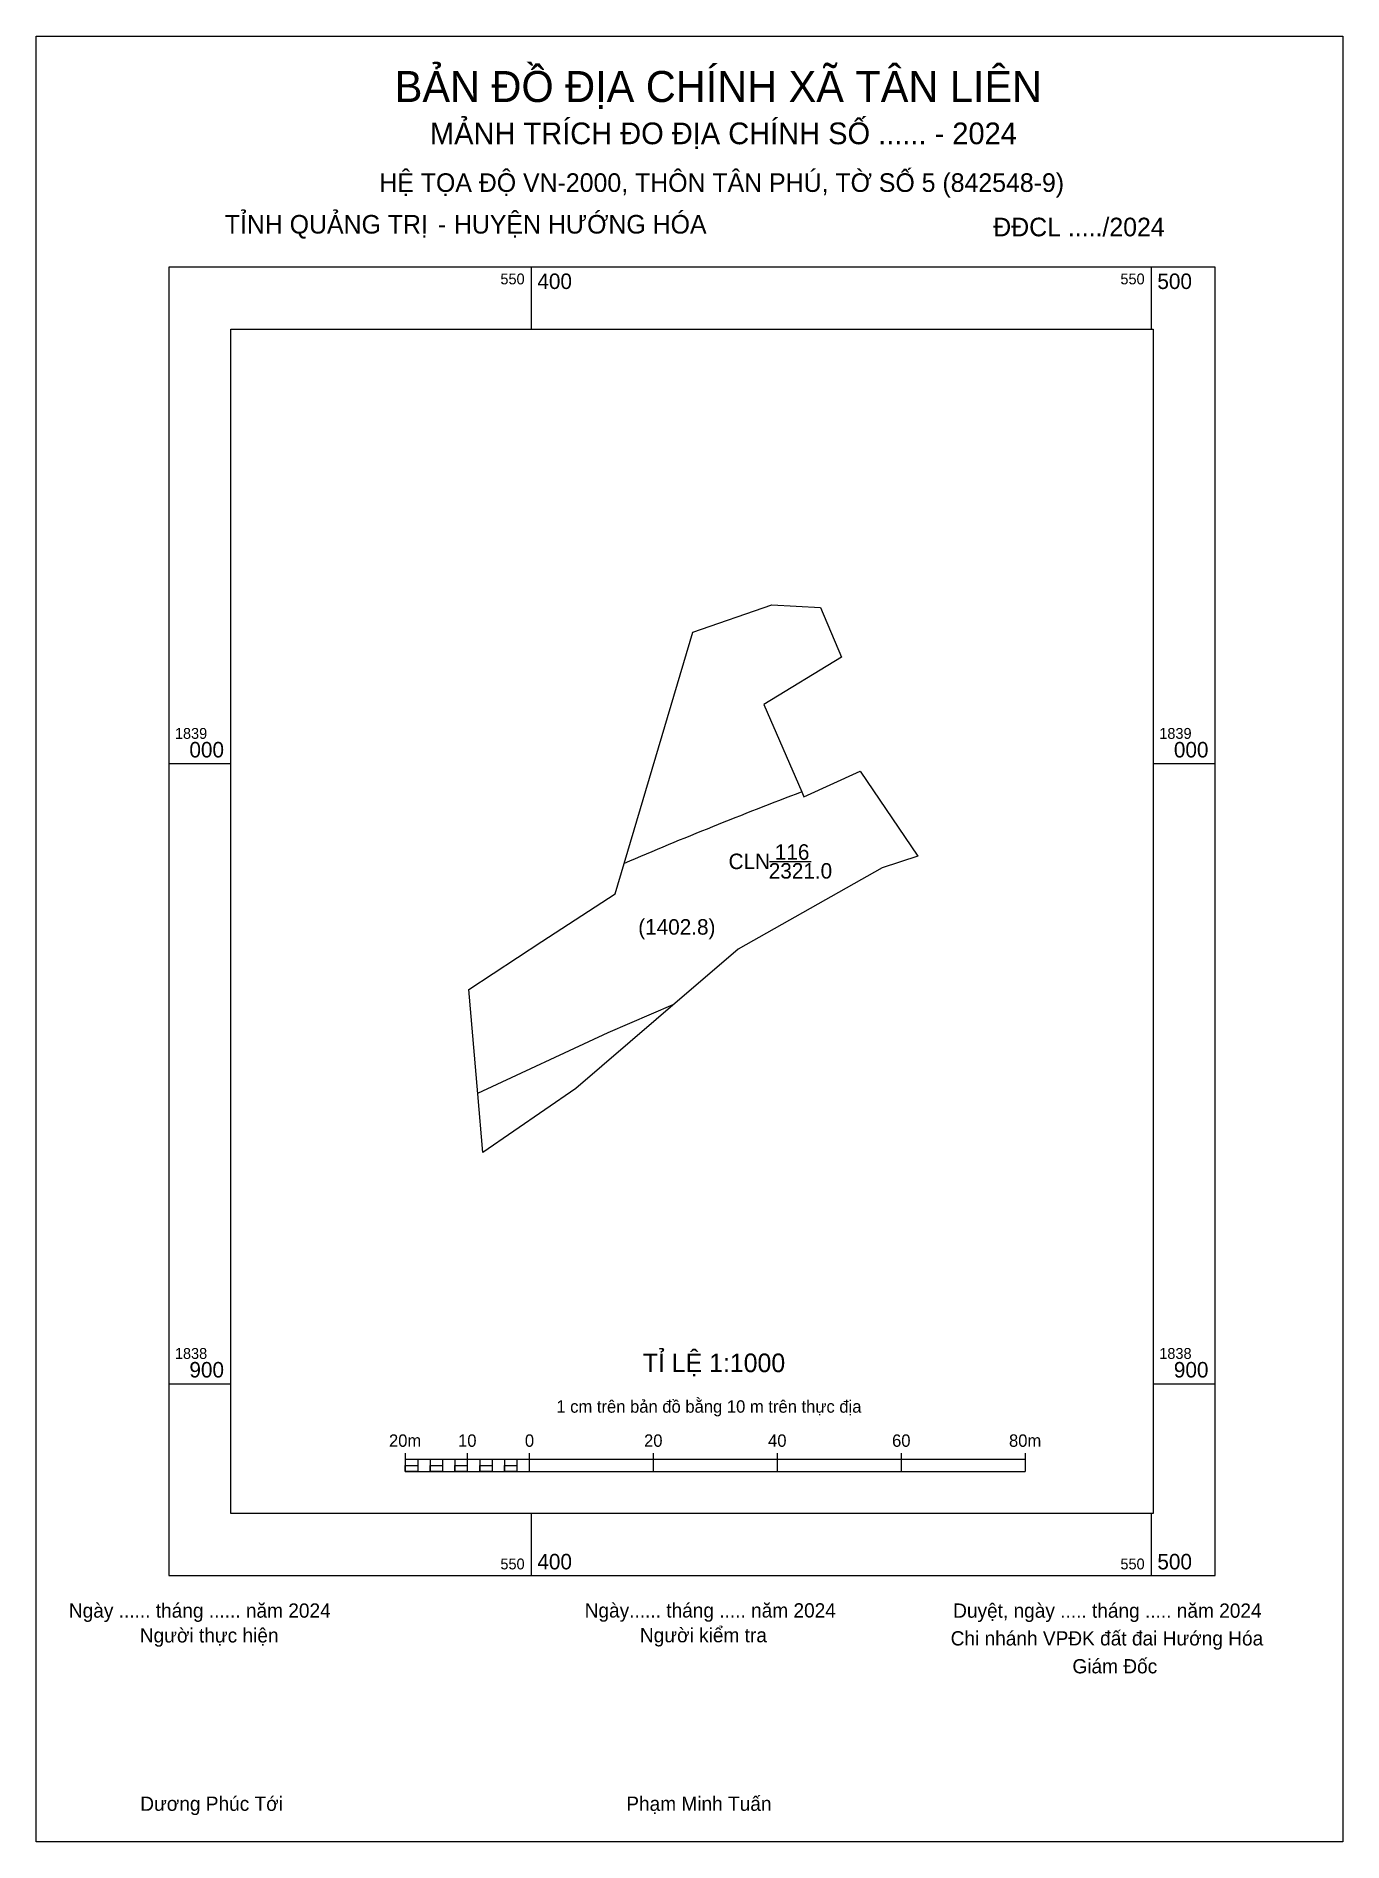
# Model space of a CAD drawing. Extents: x 550320 to 550531, y 1838826 to 1839117.
import ezdxf

# ---------------------------------------------------------------- set-up
doc = ezdxf.new("R2010")
doc.units = 0
for name, color, linetype in [('Level 1', 7, 'Continuous'), ('Level 10', 7, 'Continuous'), ('Level 2', 7, 'Continuous'), ('Level 55', 7, 'Continuous'), ('Level 6', 7, 'Continuous'), ('Level 62', 7, 'Continuous'), ('Level 63', 7, 'Continuous')]:
    doc.layers.add(name, color=color, linetype=linetype)

msp = doc.modelspace()

# ---------------------------------------------------------------- linework, layer by layer
at = {"layer": 'Level 1'}
for p, q in [((550320.16, 1839117.34), (550320.16, 1839117.34)), ((550530.92, 1838826.1), (550530.92, 1838826.1))]:
    msp.add_line(p, q, dxfattribs=at)
at = {"layer": 'Level 10'}
msp.add_lwpolyline([(550392.2, 1838937.29), (550391.38, 1838946.77), (550389.93, 1838963.57), (550401.73, 1838971.29), (550413.53, 1838979.01), (550426.08, 1839021.18), (550438.83, 1839025.63), (550446.66, 1839025.17), (550450.07, 1839017.19), (550437.54, 1839009.54), (550443.65, 1838995.44), (550444, 1838994.64), (550453.06, 1838998.77), (550462.35, 1838985.09), (550456.63, 1838983.17), (550433.37, 1838970.09), (550420.16, 1838958.75), (550407.19, 1838947.62)], close=True, dxfattribs=at)
at = {"layer": 'Level 2'}
msp.add_lwpolyline([(550320.15, 1839117.34), (550530.92, 1839117.34), (550530.92, 1838826.1), (550320.15, 1838826.1)], close=True, dxfattribs=at)
at = {"layer": 'Level 55'}
msp.add_line((550438.43, 1838984.23), (550445.17, 1838984.23), dxfattribs=at)
at = {"layer": 'Level 6'}
for p, q in [((550412.44, 1838956.62), (550422.93, 1838961.13)), ((550391.38, 1838946.84), (550412.44, 1838956.62))]:
    msp.add_line(p, q, dxfattribs=at)
msp.add_arc((550713.63, 1838282.87), 762, 110.75084, 113.07385, dxfattribs=at)
at = {"layer": 'Level 62'}
msp.add_lwpolyline([(550351.54, 1839070.05), (550500.31, 1839070.05), (550500.31, 1838879.05), (550351.54, 1838879.05)], close=True, dxfattribs=at)
at = {"layer": 'Level 63'}
for p, q in [((550320.15, 1839112.34), (550320.15, 1839117.34)), ((550320.15, 1839117.34), (550325.15, 1839117.34)), ((550320.15, 1839112.34), (550320.15, 1839117.34)), ((550320.15, 1839117.34), (550325.15, 1839117.34)), ((550525.92, 1839117.34), (550530.92, 1839117.34)), ((550525.92, 1839117.34), (550530.92, 1839117.34)), ((550530.92, 1839117.34), (550530.92, 1839112.34)), ((550530.92, 1839117.34), (550530.92, 1839112.34)), ((550320.15, 1839112.34), (550320.15, 1839112.34)), ((550320.15, 1839112.34), (550320.15, 1839112.34)), ((550400, 1839080.05), (550400, 1839070.05)), ((550500, 1839080.05), (550500, 1839070.05)), ((550341.54, 1839000), (550351.54, 1839000)), ((550500.31, 1839000), (550510.31, 1839000)), ((550341.54, 1838900), (550351.54, 1838900)), ((550500.31, 1838900), (550510.31, 1838900)), ((550379.7, 1838888.82), (550379.7, 1838885.82)), ((550379.7, 1838887.82), (550479.7, 1838887.82)), ((550381.7, 1838887.82), (550381.7, 1838885.82)), ((550383.7, 1838887.82), (550383.7, 1838885.82)), ((550385.7, 1838887.82), (550385.7, 1838885.82)), ((550387.7, 1838887.82), (550387.7, 1838885.82)), ((550389.7, 1838888.82), (550389.7, 1838885.82)), ((550389.7, 1838887.82), (550389.7, 1838885.82)), ((550391.7, 1838887.82), (550391.7, 1838885.82)), ((550393.7, 1838887.82), (550393.7, 1838885.82)), ((550395.7, 1838887.82), (550395.7, 1838885.82)), ((550397.7, 1838887.82), (550397.7, 1838885.82)), ((550399.7, 1838888.82), (550399.7, 1838885.82)), ((550399.7, 1838887.82), (550399.7, 1838885.82)), ((550419.7, 1838888.82), (550419.7, 1838885.82)), ((550439.7, 1838888.82), (550439.7, 1838885.82)), ((550459.7, 1838888.82), (550459.7, 1838885.82)), ((550479.7, 1838888.82), (550479.7, 1838885.82)), ((550379.7, 1838885.82), (550479.7, 1838885.82)), ((550400, 1838879.05), (550400, 1838869.05)), ((550500, 1838879.05), (550500, 1838869.05)), ((550320.15, 1838826.1), (550320.15, 1838831.1)), ((550320.15, 1838826.1), (550320.15, 1838831.1)), ((550530.92, 1838831.1), (550530.92, 1838826.1)), ((550530.92, 1838831.1), (550530.92, 1838826.1)), ((550325.15, 1838826.1), (550320.15, 1838826.1)), ((550325.15, 1838826.1), (550320.15, 1838826.1)), ((550530.92, 1838826.1), (550525.92, 1838826.1)), ((550530.92, 1838826.1), (550525.92, 1838826.1))]:
    msp.add_line(p, q, dxfattribs=at)
for points in [[(550341.54, 1839080.05), (550341.54, 1838869.05), (550510.31, 1838869.05), (550510.31, 1839080.05)], [(550379.7, 1838886.82), (550381.7, 1838886.82), (550381.7, 1838885.82), (550379.7, 1838885.82)], [(550379.7, 1838886.82), (550381.7, 1838886.82), (550381.7, 1838885.82), (550379.7, 1838885.82)], [(550383.7, 1838886.82), (550385.7, 1838886.82), (550385.7, 1838885.82), (550383.7, 1838885.82)], [(550387.7, 1838886.82), (550389.7, 1838886.82), (550389.7, 1838885.82), (550387.7, 1838885.82)], [(550391.7, 1838886.82), (550393.7, 1838886.82), (550393.7, 1838885.82), (550391.7, 1838885.82)], [(550395.7, 1838886.82), (550397.7, 1838886.82), (550397.7, 1838885.82), (550395.7, 1838885.82)]]:
    msp.add_lwpolyline(points, close=True, dxfattribs=at)

# ---------------------------------------------------------------- texts
at = {"layer": 'Level 1'}
for s, p in [('CLN', (550431.84, 1838982.99)), ('116', (550439.3, 1838984.5)), ('2321.0', (550438.32, 1838981.46)), ('(1402.8)', (550417.27, 1838972.42))]:
    msp.add_text(s, height=2.5, dxfattribs=at).set_placement(p)
at = {"layer": 'Level 6'}
for s, p in [('HỆ TỌA ÐỘ VN-2000, THÔN TÂN PHÚ, TỜ SỐ 5 (842548-9)', (550375.51, 1839092.21)), ('TỈ LỆ 1:1000', (550418, 1838901.86))]:
    msp.add_text(s, height=3, dxfattribs=at).set_placement(p)
at = {"layer": 'Level 63'}
for s, height, p in [('BẢN ĐỒ ĐỊA CHÍNH XÃ TÂN LIÊN', 5, (550378, 1839106.71)), ('MẢNH TRÍCH ĐO ĐỊA CHÍNH SỐ ...... - 2024', 3.5, (550383.68, 1839099.9)), ('TỈNH QUẢNG TRỊ', 3, (550350.58, 1839085.49)), (' HUYỆN HƯỚNG HÓA', 3, (550386.43, 1839085.49)), ('ĐĐCL ...../2024', 3, (550474.53, 1839085.05)), ('-', 3, (550384.95, 1839085.49)), ('550', 1.75, (550395.04, 1839077.3)), ('400', 2.5, (550401, 1839076.55)), ('550', 1.75, (550495.04, 1839077.3)), ('500', 2.5, (550501, 1839076.55)), ('1839', 1.75, (550342.54, 1839004)), ('1839', 1.75, (550501.31, 1839004)), ('000', 2.5, (550344.88, 1839001)), ('000', 2.5, (550503.66, 1839001)), ('1838', 1.75, (550342.54, 1838904)), ('1838', 1.75, (550501.31, 1838904)), ('900', 2.5, (550344.88, 1838901)), ('900', 2.5, (550503.66, 1838901)), ('1 cm trên bản đồ bằng 10 m trên thực địa', 2, (550404.06, 1838895.32)), ('20m', 2, (550377.07, 1838889.82)), ('10', 2, (550388.21, 1838889.82)), ('0', 2, (550398.99, 1838889.82)), ('20', 2, (550418.21, 1838889.82)), ('40', 2, (550438.21, 1838889.82)), ('60', 2, (550458.21, 1838889.82)), ('80m', 2, (550477.07, 1838889.82)), ('550', 1.75, (550395.04, 1838870.05)), ('400', 2.5, (550401, 1838870.05)), ('550', 1.75, (550495.04, 1838870.05)), ('500', 2.5, (550501, 1838870.05)), ('Ngày ...... tháng ...... năm 2024', 2.3, (550325.44, 1838862.26)), ('Ngày...... tháng ..... năm 2024', 2.3, (550408.63, 1838862.29)), ('Duyệt, ngày ..... tháng ..... năm 2024', 2.3, (550468.06, 1838862.25)), ('Người thực hiện', 2.3, (550336.88, 1838858.26)), ('Người kiểm tra', 2.3, (550417.54, 1838858.29)), ('Chi nhánh VPĐK đất đai Hướng Hóa', 2.3, (550467.66, 1838857.78)), ('Giám Đốc', 2.3, (550487.3, 1838853.28)), ('Dương Phúc Tới', 2.3, (550336.95, 1838831.11)), ('Phạm Minh Tuấn', 2.3, (550415.34, 1838831.11))]:
    msp.add_text(s, height=height, dxfattribs=at).set_placement(p)

doc.saveas('drawing.dxf')
